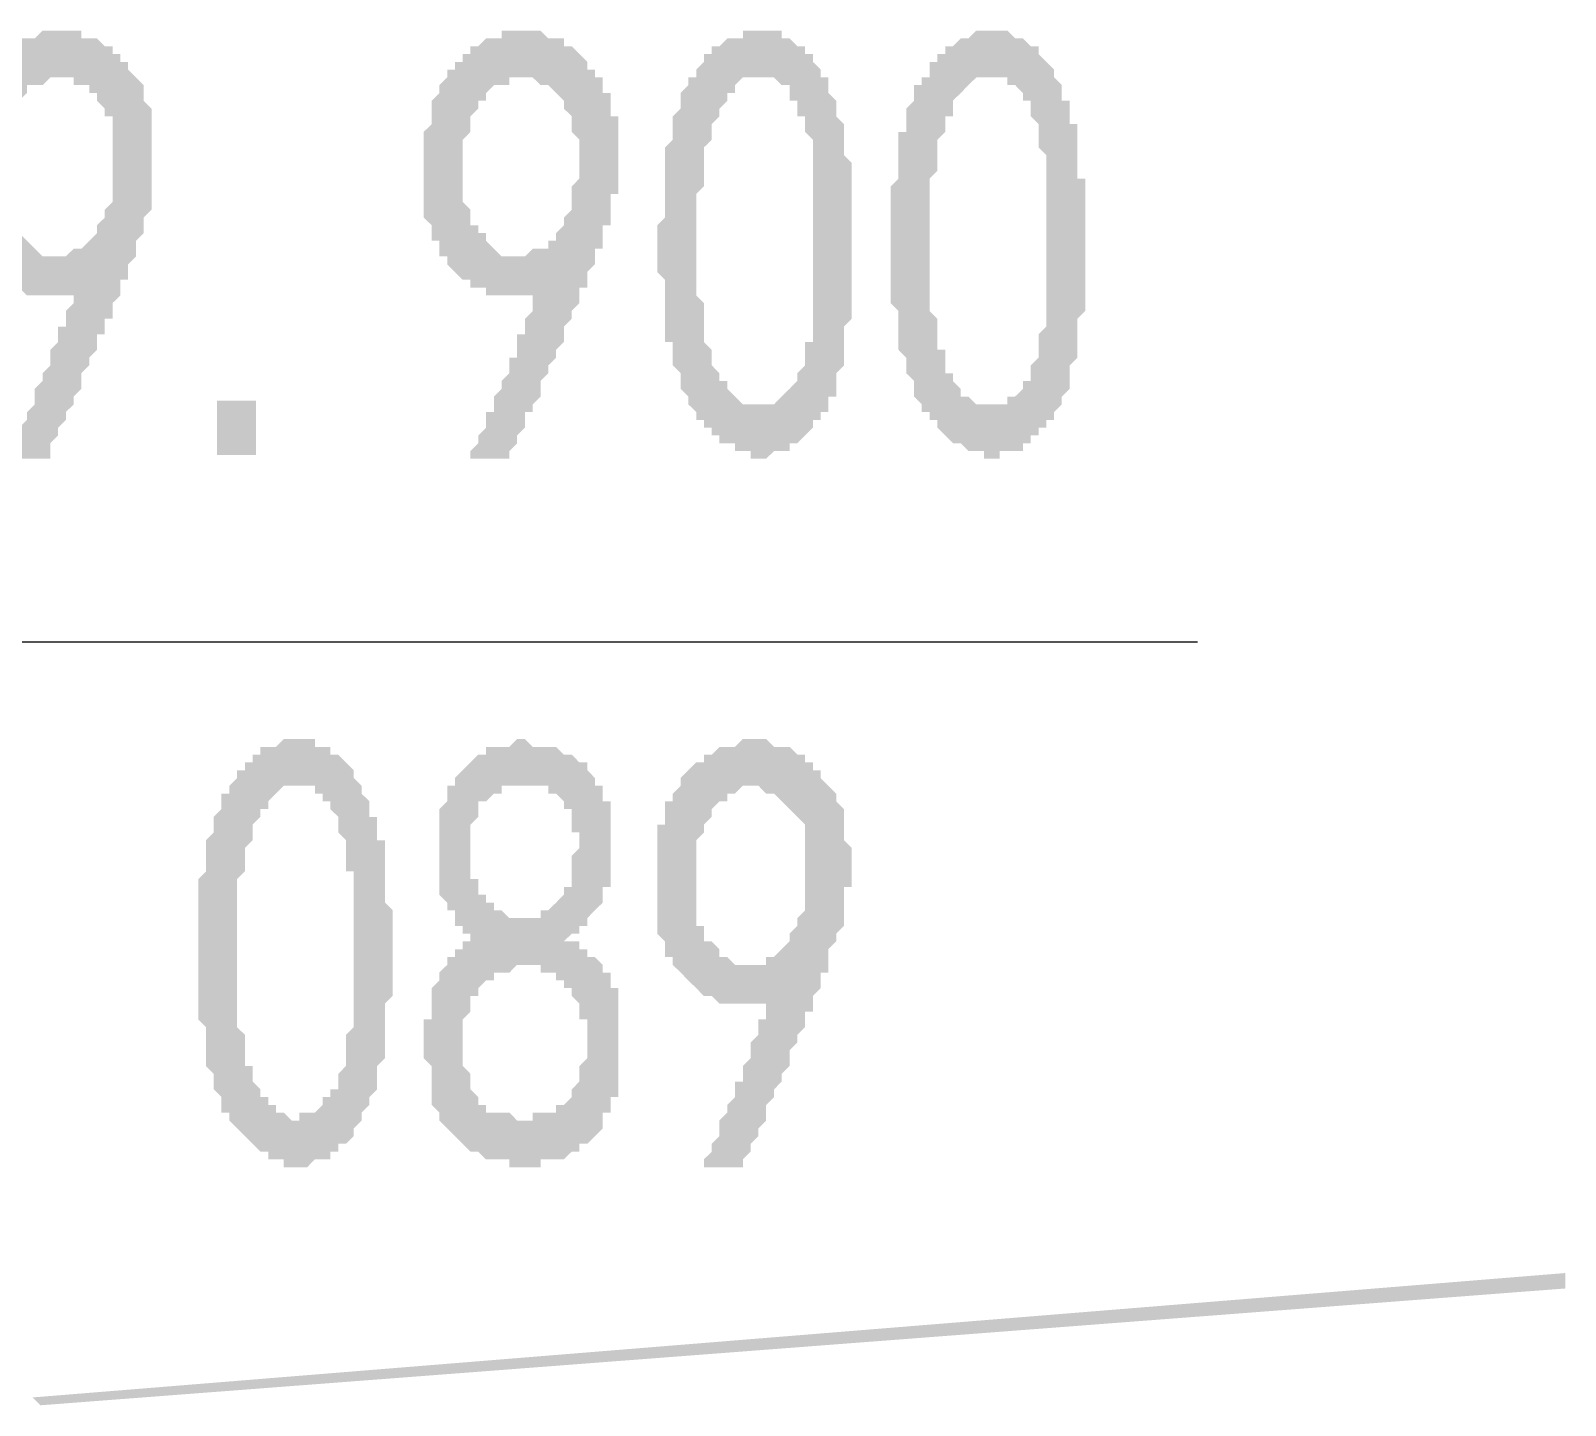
# Model space of a CAD drawing. Header units: millimetres. Extents: x 6156 to 7119, y 3162 to 3647.
# Drawn here: x 6963 to 6975.53, y 3587.63 to 3598.84 of the extents above; entities that cross this region are included whole.
import ezdxf

# ---------------------------------------------------------------- set-up
doc = ezdxf.new("R2010")
doc.units = ezdxf.units.MM
doc.layers.add('图层1', color=7, linetype='Continuous')

msp = doc.modelspace()

# ---------------------------------------------------------------- hatches: boundary and pattern name
at = {"layer": '图层1', "transparency": 33554559}
h = msp.add_hatch(color=256, dxfattribs=at)
h.paths.add_polyline_path([(6962.847, 3595.351), (6962.847, 3595.414), (6962.847, 3595.478), (6962.91, 3595.541), (6962.91, 3595.541), (6962.91, 3595.605), (6962.974, 3595.668), (6962.974, 3595.732), (6962.974, 3595.732), (6963.037, 3595.795), (6963.037, 3595.859), (6963.037, 3595.922), (6963.037, 3595.922), (6963.101, 3595.986), (6963.101, 3596.049), (6963.101, 3596.049), (6963.164, 3596.113), (6963.164, 3596.176), (6963.164, 3596.176), (6963.164, 3596.24), (6963.228, 3596.303), (6963.228, 3596.367), (6963.228, 3596.367), (6963.228, 3596.43), (6963.291, 3596.43), (6963.291, 3596.494), (6963.291, 3596.557), (6963.291, 3596.557), (6963.355, 3596.621), (6963.355, 3596.684), (6963.355, 3596.684), (6963.291, 3596.684), (6963.291, 3596.684), (6963.228, 3596.684), (6963.164, 3596.684), (6963.164, 3596.684), (6963.101, 3596.684), (6963.101, 3596.684), (6963.037, 3596.684), (6963.037, 3596.684), (6962.974, 3596.684), (6962.91, 3596.748), (6962.91, 3596.748), (6962.847, 3596.748), (6962.847, 3596.748), (6962.783, 3596.811), (6962.783, 3596.811), (6962.783, 3596.811), (6962.783, 3596.811), (6962.72, 3596.875), (6962.656, 3596.875), (6962.656, 3596.938), (6962.656, 3596.938), (6962.593, 3597.002), (6962.593, 3597.002), (6962.529, 3597.065), (6962.529, 3597.129), (6962.529, 3597.129), (6962.529, 3597.192), (6962.466, 3597.256), (6962.466, 3597.256), (6962.466, 3597.319), (6962.466, 3597.383), (6962.466, 3597.383), (6962.466, 3597.446), (6962.466, 3597.51), (6962.466, 3597.573), (6962.402, 3597.573), (6962.402, 3597.637), (6962.402, 3597.7), (6962.402, 3597.764), (6962.402, 3597.764), (6962.402, 3597.827), (6962.466, 3597.891), (6962.466, 3597.954), (6962.466, 3597.954), (6962.466, 3598.018), (6962.466, 3598.018), (6962.466, 3598.081), (6962.466, 3598.145), (6962.466, 3598.208), (6962.529, 3598.208), (6962.529, 3598.272), (6962.529, 3598.335), (6962.593, 3598.335), (6962.593, 3598.399), (6962.593, 3598.462), (6962.656, 3598.462), (6962.656, 3598.526), (6962.656, 3598.526), (6962.72, 3598.589), (6962.72, 3598.589), (6962.783, 3598.653), (6962.783, 3598.653), (6962.847, 3598.716), (6962.847, 3598.716), (6962.91, 3598.716), (6962.91, 3598.78), (6962.974, 3598.78), (6962.974, 3598.78), (6963.037, 3598.78), (6963.037, 3598.78), (6963.101, 3598.843), (6963.164, 3598.843), (6963.164, 3598.843), (6963.228, 3598.843), (6963.228, 3598.843), (6963.291, 3598.843), (6963.291, 3598.843), (6963.355, 3598.843), (6963.355, 3598.843), (6963.418, 3598.843), (6963.418, 3598.78), (6963.482, 3598.78), (6963.545, 3598.78), (6963.545, 3598.78), (6963.609, 3598.716), (6963.609, 3598.716), (6963.672, 3598.716), (6963.672, 3598.653), (6963.736, 3598.653), (6963.736, 3598.589), (6963.799, 3598.589), (6963.799, 3598.526), (6963.799, 3598.526), (6963.863, 3598.462), (6963.863, 3598.462), (6963.926, 3598.399), (6963.926, 3598.335), (6963.926, 3598.335), (6963.926, 3598.272), (6963.99, 3598.208), (6963.99, 3598.208), (6963.99, 3598.145), (6963.99, 3598.145), (6963.99, 3598.081), (6963.99, 3598.018), (6963.99, 3597.954), (6963.99, 3597.954), (6963.99, 3597.891), (6963.99, 3597.827), (6963.99, 3597.764), (6963.99, 3597.764), (6963.99, 3597.7), (6963.99, 3597.637), (6963.99, 3597.637), (6963.99, 3597.573), (6963.99, 3597.51), (6963.99, 3597.51), (6963.99, 3597.446), (6963.99, 3597.383), (6963.926, 3597.319), (6963.926, 3597.256), (6963.926, 3597.256), (6963.926, 3597.192), (6963.863, 3597.129), (6963.863, 3597.065), (6963.863, 3597.065), (6963.863, 3597.065), (6963.863, 3597.002), (6963.863, 3597.002), (6963.799, 3596.938), (6963.799, 3596.938), (6963.799, 3596.938), (6963.799, 3596.875), (6963.799, 3596.875), (6963.799, 3596.811), (6963.736, 3596.811), (6963.736, 3596.748), (6963.736, 3596.748), (6963.736, 3596.684), (6963.672, 3596.621), (6963.672, 3596.621), (6963.672, 3596.557), (6963.672, 3596.494), (6963.609, 3596.494), (6963.609, 3596.43), (6963.609, 3596.367), (6963.545, 3596.367), (6963.545, 3596.303), (6963.545, 3596.24), (6963.482, 3596.176), (6963.482, 3596.176), (6963.482, 3596.113), (6963.418, 3596.049), (6963.418, 3595.986), (6963.418, 3595.922), (6963.355, 3595.859), (6963.355, 3595.795), (6963.291, 3595.732), (6963.291, 3595.732), (6963.291, 3595.668), (6963.228, 3595.605), (6963.228, 3595.541), (6963.164, 3595.478), (6963.164, 3595.414), (6963.164, 3595.351)], flags=0)
h.paths.add_polyline_path([(6962.783, 3597.573), (6962.783, 3597.51), (6962.783, 3597.51), (6962.783, 3597.446), (6962.783, 3597.383), (6962.783, 3597.319), (6962.847, 3597.319), (6962.847, 3597.256), (6962.847, 3597.256), (6962.91, 3597.192), (6962.91, 3597.192), (6962.974, 3597.129), (6962.974, 3597.129), (6963.037, 3597.065), (6963.037, 3597.065), (6963.101, 3597.002), (6963.101, 3597.002), (6963.164, 3597.002), (6963.164, 3597.002), (6963.228, 3597.002), (6963.228, 3597.002), (6963.228, 3597.002), (6963.291, 3597.002), (6963.355, 3597.065), (6963.355, 3597.065), (6963.418, 3597.065), (6963.418, 3597.065), (6963.482, 3597.129), (6963.482, 3597.129), (6963.482, 3597.129), (6963.545, 3597.192), (6963.545, 3597.192), (6963.545, 3597.256), (6963.609, 3597.319), (6963.609, 3597.319), (6963.609, 3597.383), (6963.672, 3597.446), (6963.672, 3597.446), (6963.672, 3597.51), (6963.672, 3597.573), (6963.672, 3597.637), (6963.672, 3597.7), (6963.672, 3597.7), (6963.672, 3597.764), (6963.672, 3597.827), (6963.672, 3597.891), (6963.672, 3597.891), (6963.672, 3597.954), (6963.672, 3597.954), (6963.672, 3598.018), (6963.672, 3598.081), (6963.672, 3598.145), (6963.609, 3598.145), (6963.609, 3598.208), (6963.609, 3598.208), (6963.545, 3598.272), (6963.545, 3598.335), (6963.545, 3598.335), (6963.482, 3598.335), (6963.482, 3598.399), (6963.418, 3598.399), (6963.418, 3598.399), (6963.355, 3598.399), (6963.355, 3598.462), (6963.291, 3598.462), (6963.291, 3598.462), (6963.228, 3598.462), (6963.228, 3598.462), (6963.164, 3598.462), (6963.164, 3598.462), (6963.101, 3598.399), (6963.101, 3598.399), (6963.037, 3598.399), (6963.037, 3598.399), (6962.974, 3598.399), (6962.974, 3598.335), (6962.974, 3598.335), (6962.91, 3598.272), (6962.91, 3598.272), (6962.847, 3598.208), (6962.847, 3598.145), (6962.847, 3598.145), (6962.783, 3598.081), (6962.783, 3598.081), (6962.783, 3598.018), (6962.783, 3597.954), (6962.783, 3597.954), (6962.783, 3597.891), (6962.783, 3597.827), (6962.72, 3597.764), (6962.72, 3597.764), (6962.72, 3597.7), (6962.72, 3597.637), (6962.72, 3597.573), (6962.783, 3597.573)], flags=0)
h = msp.add_hatch(color=256, dxfattribs=at)
h.paths.add_polyline_path([(6966.593, 3595.351), (6966.593, 3595.414), (6966.657, 3595.478), (6966.657, 3595.541), (6966.657, 3595.541), (6966.72, 3595.605), (6966.72, 3595.668), (6966.72, 3595.732), (6966.784, 3595.732), (6966.784, 3595.795), (6966.784, 3595.859), (6966.847, 3595.922), (6966.847, 3595.922), (6966.847, 3595.986), (6966.911, 3596.049), (6966.911, 3596.049), (6966.911, 3596.113), (6966.911, 3596.176), (6966.974, 3596.176), (6966.974, 3596.24), (6966.974, 3596.303), (6966.974, 3596.367), (6967.038, 3596.367), (6967.038, 3596.43), (6967.038, 3596.43), (6967.038, 3596.494), (6967.101, 3596.557), (6967.101, 3596.557), (6967.101, 3596.621), (6967.101, 3596.684), (6967.101, 3596.684), (6967.101, 3596.684), (6967.038, 3596.684), (6967.038, 3596.684), (6966.974, 3596.684), (6966.911, 3596.684), (6966.911, 3596.684), (6966.847, 3596.684), (6966.847, 3596.684), (6966.784, 3596.684), (6966.72, 3596.684), (6966.72, 3596.748), (6966.657, 3596.748), (6966.657, 3596.748), (6966.593, 3596.748), (6966.593, 3596.811), (6966.53, 3596.811), (6966.53, 3596.811), (6966.53, 3596.811), (6966.466, 3596.875), (6966.466, 3596.875), (6966.403, 3596.938), (6966.403, 3596.938), (6966.403, 3597.002), (6966.339, 3597.002), (6966.339, 3597.065), (6966.339, 3597.129), (6966.276, 3597.129), (6966.276, 3597.192), (6966.276, 3597.256), (6966.276, 3597.256), (6966.212, 3597.319), (6966.212, 3597.383), (6966.212, 3597.383), (6966.212, 3597.446), (6966.212, 3597.51), (6966.212, 3597.573), (6966.212, 3597.573), (6966.212, 3597.637), (6966.212, 3597.7), (6966.212, 3597.764), (6966.212, 3597.764), (6966.212, 3597.827), (6966.212, 3597.891), (6966.212, 3597.954), (6966.212, 3597.954), (6966.212, 3598.018), (6966.212, 3598.018), (6966.276, 3598.081), (6966.276, 3598.145), (6966.276, 3598.208), (6966.276, 3598.208), (6966.276, 3598.272), (6966.339, 3598.335), (6966.339, 3598.335), (6966.339, 3598.399), (6966.403, 3598.462), (6966.403, 3598.462), (6966.403, 3598.526), (6966.466, 3598.526), (6966.466, 3598.589), (6966.53, 3598.589), (6966.53, 3598.653), (6966.593, 3598.653), (6966.593, 3598.716), (6966.657, 3598.716), (6966.657, 3598.716), (6966.72, 3598.78), (6966.72, 3598.78), (6966.784, 3598.78), (6966.784, 3598.78), (6966.847, 3598.78), (6966.847, 3598.843), (6966.911, 3598.843), (6966.974, 3598.843), (6966.974, 3598.843), (6967.038, 3598.843), (6967.038, 3598.843), (6967.101, 3598.843), (6967.101, 3598.843), (6967.165, 3598.843), (6967.165, 3598.843), (6967.228, 3598.78), (6967.228, 3598.78), (6967.292, 3598.78), (6967.355, 3598.78), (6967.355, 3598.716), (6967.419, 3598.716), (6967.419, 3598.716), (6967.482, 3598.653), (6967.482, 3598.653), (6967.546, 3598.589), (6967.546, 3598.589), (6967.546, 3598.526), (6967.609, 3598.526), (6967.609, 3598.462), (6967.673, 3598.462), (6967.673, 3598.399), (6967.673, 3598.335), (6967.736, 3598.335), (6967.736, 3598.272), (6967.736, 3598.208), (6967.736, 3598.208), (6967.736, 3598.145), (6967.8, 3598.145), (6967.8, 3598.081), (6967.8, 3598.018), (6967.8, 3597.954), (6967.8, 3597.954), (6967.8, 3597.891), (6967.8, 3597.827), (6967.8, 3597.764), (6967.8, 3597.764), (6967.8, 3597.7), (6967.8, 3597.637), (6967.8, 3597.637), (6967.8, 3597.573), (6967.8, 3597.51), (6967.736, 3597.51), (6967.736, 3597.446), (6967.736, 3597.383), (6967.736, 3597.319), (6967.736, 3597.256), (6967.673, 3597.256), (6967.673, 3597.192), (6967.673, 3597.129), (6967.673, 3597.065), (6967.609, 3597.065), (6967.609, 3597.065), (6967.609, 3597.002), (6967.609, 3597.002), (6967.609, 3596.938), (6967.609, 3596.938), (6967.609, 3596.938), (6967.546, 3596.875), (6967.546, 3596.875), (6967.546, 3596.811), (6967.546, 3596.811), (6967.546, 3596.748), (6967.482, 3596.748), (6967.482, 3596.684), (6967.482, 3596.621), (6967.482, 3596.621), (6967.419, 3596.557), (6967.419, 3596.494), (6967.419, 3596.494), (6967.355, 3596.43), (6967.355, 3596.367), (6967.355, 3596.367), (6967.355, 3596.303), (6967.292, 3596.24), (6967.292, 3596.176), (6967.292, 3596.176), (6967.228, 3596.113), (6967.228, 3596.049), (6967.165, 3595.986), (6967.165, 3595.922), (6967.165, 3595.859), (6967.101, 3595.795), (6967.101, 3595.732), (6967.038, 3595.732), (6967.038, 3595.668), (6967.038, 3595.605), (6966.974, 3595.541), (6966.974, 3595.478), (6966.911, 3595.414), (6966.911, 3595.351)], flags=0)
h.paths.add_polyline_path([(6966.53, 3597.573), (6966.53, 3597.51), (6966.53, 3597.51), (6966.53, 3597.446), (6966.593, 3597.383), (6966.593, 3597.319), (6966.593, 3597.319), (6966.593, 3597.256), (6966.657, 3597.256), (6966.657, 3597.192), (6966.72, 3597.192), (6966.72, 3597.129), (6966.72, 3597.129), (6966.784, 3597.065), (6966.784, 3597.065), (6966.847, 3597.002), (6966.911, 3597.002), (6966.911, 3597.002), (6966.974, 3597.002), (6966.974, 3597.002), (6966.974, 3597.002), (6967.038, 3597.002), (6967.038, 3597.002), (6967.101, 3597.065), (6967.165, 3597.065), (6967.165, 3597.065), (6967.228, 3597.065), (6967.228, 3597.129), (6967.228, 3597.129), (6967.292, 3597.129), (6967.292, 3597.192), (6967.292, 3597.192), (6967.355, 3597.256), (6967.355, 3597.319), (6967.355, 3597.319), (6967.419, 3597.383), (6967.419, 3597.446), (6967.419, 3597.446), (6967.419, 3597.51), (6967.419, 3597.573), (6967.482, 3597.637), (6967.482, 3597.7), (6967.482, 3597.7), (6967.482, 3597.764), (6967.482, 3597.827), (6967.482, 3597.891), (6967.482, 3597.891), (6967.482, 3597.954), (6967.482, 3597.954), (6967.419, 3598.018), (6967.419, 3598.081), (6967.419, 3598.145), (6967.419, 3598.145), (6967.355, 3598.208), (6967.355, 3598.208), (6967.355, 3598.272), (6967.292, 3598.335), (6967.292, 3598.335), (6967.292, 3598.335), (6967.228, 3598.399), (6967.228, 3598.399), (6967.165, 3598.399), (6967.165, 3598.399), (6967.101, 3598.462), (6967.101, 3598.462), (6967.038, 3598.462), (6967.038, 3598.462), (6966.974, 3598.462), (6966.974, 3598.462), (6966.911, 3598.462), (6966.911, 3598.399), (6966.847, 3598.399), (6966.784, 3598.399), (6966.784, 3598.399), (6966.784, 3598.399), (6966.72, 3598.335), (6966.72, 3598.335), (6966.72, 3598.272), (6966.657, 3598.272), (6966.657, 3598.208), (6966.593, 3598.145), (6966.593, 3598.145), (6966.593, 3598.081), (6966.593, 3598.081), (6966.593, 3598.018), (6966.53, 3597.954), (6966.53, 3597.954), (6966.53, 3597.891), (6966.53, 3597.827), (6966.53, 3597.764), (6966.53, 3597.764), (6966.53, 3597.7), (6966.53, 3597.637), (6966.53, 3597.573), (6966.53, 3597.573)], flags=0)
h = msp.add_hatch(color=256, dxfattribs=at)
h.paths.add_polyline_path([(6968.181, 3597.319), (6968.181, 3597.383), (6968.181, 3597.446), (6968.181, 3597.51), (6968.181, 3597.573), (6968.181, 3597.637), (6968.181, 3597.637), (6968.181, 3597.7), (6968.181, 3597.764), (6968.181, 3597.827), (6968.181, 3597.891), (6968.181, 3597.891), (6968.244, 3597.954), (6968.244, 3598.018), (6968.244, 3598.018), (6968.244, 3598.081), (6968.244, 3598.145), (6968.244, 3598.145), (6968.308, 3598.208), (6968.308, 3598.272), (6968.308, 3598.272), (6968.308, 3598.335), (6968.371, 3598.399), (6968.371, 3598.399), (6968.371, 3598.462), (6968.435, 3598.462), (6968.435, 3598.526), (6968.498, 3598.589), (6968.498, 3598.589), (6968.498, 3598.653), (6968.562, 3598.653), (6968.562, 3598.653), (6968.562, 3598.716), (6968.625, 3598.716), (6968.625, 3598.716), (6968.689, 3598.78), (6968.689, 3598.78), (6968.752, 3598.78), (6968.816, 3598.78), (6968.816, 3598.843), (6968.879, 3598.843), (6968.879, 3598.843), (6968.943, 3598.843), (6969.006, 3598.843), (6969.006, 3598.843), (6969.07, 3598.843), (6969.07, 3598.843), (6969.133, 3598.843), (6969.133, 3598.78), (6969.197, 3598.78), (6969.197, 3598.78), (6969.26, 3598.716), (6969.26, 3598.716), (6969.324, 3598.716), (6969.324, 3598.653), (6969.387, 3598.653), (6969.387, 3598.589), (6969.387, 3598.589), (6969.451, 3598.526), (6969.451, 3598.462), (6969.514, 3598.462), (6969.514, 3598.399), (6969.514, 3598.399), (6969.514, 3598.335), (6969.578, 3598.272), (6969.578, 3598.272), (6969.578, 3598.208), (6969.578, 3598.145), (6969.641, 3598.081), (6969.641, 3598.081), (6969.641, 3598.018), (6969.641, 3597.954), (6969.641, 3597.891), (6969.641, 3597.827), (6969.641, 3597.827), (6969.705, 3597.764), (6969.705, 3597.764), (6969.705, 3597.7), (6969.705, 3597.637), (6969.705, 3597.637), (6969.705, 3597.573), (6969.705, 3597.51), (6969.705, 3597.446), (6969.705, 3597.446), (6969.705, 3597.383), (6969.705, 3597.319), (6969.705, 3597.256), (6969.705, 3597.192), (6969.705, 3597.192), (6969.705, 3597.129), (6969.705, 3597.065), (6969.705, 3597.002), (6969.705, 3596.938), (6969.705, 3596.875), (6969.705, 3596.875), (6969.705, 3596.811), (6969.705, 3596.748), (6969.705, 3596.684), (6969.705, 3596.621), (6969.705, 3596.557), (6969.705, 3596.494), (6969.705, 3596.494), (6969.641, 3596.43), (6969.641, 3596.367), (6969.641, 3596.303), (6969.641, 3596.24), (6969.641, 3596.24), (6969.641, 3596.176), (6969.641, 3596.113), (6969.641, 3596.113), (6969.578, 3596.049), (6969.578, 3595.986), (6969.578, 3595.986), (6969.578, 3595.922), (6969.578, 3595.859), (6969.514, 3595.859), (6969.514, 3595.795), (6969.514, 3595.732), (6969.451, 3595.732), (6969.451, 3595.668), (6969.387, 3595.668), (6969.387, 3595.605), (6969.387, 3595.605), (6969.324, 3595.541), (6969.324, 3595.541), (6969.26, 3595.478), (6969.26, 3595.478), (6969.197, 3595.478), (6969.197, 3595.414), (6969.133, 3595.414), (6969.133, 3595.414), (6969.07, 3595.414), (6969.07, 3595.414), (6969.006, 3595.351), (6968.943, 3595.351), (6968.943, 3595.351), (6968.879, 3595.351), (6968.879, 3595.414), (6968.816, 3595.414), (6968.816, 3595.414), (6968.752, 3595.414), (6968.752, 3595.478), (6968.689, 3595.478), (6968.689, 3595.478), (6968.625, 3595.478), (6968.625, 3595.541), (6968.562, 3595.541), (6968.562, 3595.605), (6968.498, 3595.605), (6968.498, 3595.668), (6968.435, 3595.668), (6968.435, 3595.732), (6968.435, 3595.732), (6968.371, 3595.795), (6968.371, 3595.795), (6968.371, 3595.859), (6968.308, 3595.922), (6968.308, 3595.922), (6968.308, 3595.986), (6968.308, 3595.986), (6968.308, 3596.049), (6968.244, 3596.113), (6968.244, 3596.113), (6968.244, 3596.176), (6968.244, 3596.24), (6968.244, 3596.303), (6968.181, 3596.303), (6968.181, 3596.367), (6968.181, 3596.43), (6968.181, 3596.494), (6968.181, 3596.494), (6968.181, 3596.557), (6968.181, 3596.557), (6968.181, 3596.621), (6968.181, 3596.684), (6968.181, 3596.684), (6968.181, 3596.748), (6968.181, 3596.811), (6968.181, 3596.811), (6968.117, 3596.875), (6968.117, 3596.938), (6968.117, 3597.002), (6968.117, 3597.065), (6968.117, 3597.129), (6968.117, 3597.192), (6968.117, 3597.256), (6968.181, 3597.319), (6968.181, 3597.319)], flags=0)
h.paths.add_polyline_path([(6968.435, 3597.446), (6968.435, 3597.383), (6968.435, 3597.319), (6968.435, 3597.256), (6968.435, 3597.192), (6968.435, 3597.192), (6968.435, 3597.129), (6968.435, 3597.065), (6968.435, 3597.002), (6968.435, 3596.938), (6968.435, 3596.938), (6968.435, 3596.875), (6968.435, 3596.811), (6968.435, 3596.748), (6968.435, 3596.748), (6968.435, 3596.684), (6968.498, 3596.621), (6968.498, 3596.557), (6968.498, 3596.557), (6968.498, 3596.494), (6968.498, 3596.494), (6968.498, 3596.43), (6968.498, 3596.367), (6968.498, 3596.303), (6968.562, 3596.24), (6968.562, 3596.24), (6968.562, 3596.176), (6968.562, 3596.113), (6968.625, 3596.049), (6968.625, 3596.049), (6968.625, 3595.986), (6968.689, 3595.986), (6968.689, 3595.922), (6968.689, 3595.922), (6968.752, 3595.859), (6968.752, 3595.859), (6968.752, 3595.859), (6968.816, 3595.795), (6968.816, 3595.795), (6968.879, 3595.795), (6968.879, 3595.795), (6968.943, 3595.795), (6968.943, 3595.795), (6969.006, 3595.795), (6969.006, 3595.795), (6969.07, 3595.795), (6969.07, 3595.795), (6969.133, 3595.859), (6969.133, 3595.859), (6969.133, 3595.859), (6969.197, 3595.922), (6969.197, 3595.922), (6969.26, 3595.986), (6969.26, 3595.986), (6969.26, 3596.049), (6969.324, 3596.113), (6969.324, 3596.176), (6969.324, 3596.176), (6969.324, 3596.24), (6969.324, 3596.303), (6969.387, 3596.303), (6969.387, 3596.367), (6969.387, 3596.43), (6969.387, 3596.494), (6969.387, 3596.494), (6969.387, 3596.557), (6969.387, 3596.621), (6969.387, 3596.684), (6969.387, 3596.748), (6969.387, 3596.748), (6969.387, 3596.811), (6969.387, 3596.875), (6969.387, 3596.938), (6969.387, 3596.938), (6969.387, 3597.002), (6969.387, 3597.065), (6969.387, 3597.129), (6969.387, 3597.192), (6969.387, 3597.192), (6969.387, 3597.256), (6969.387, 3597.319), (6969.387, 3597.383), (6969.387, 3597.446), (6969.387, 3597.446), (6969.387, 3597.51), (6969.387, 3597.573), (6969.387, 3597.637), (6969.387, 3597.637), (6969.387, 3597.7), (6969.387, 3597.764), (6969.387, 3597.764), (6969.387, 3597.827), (6969.387, 3597.891), (6969.387, 3597.954), (6969.324, 3598.018), (6969.324, 3598.018), (6969.324, 3598.081), (6969.324, 3598.145), (6969.26, 3598.145), (6969.26, 3598.208), (6969.26, 3598.208), (6969.26, 3598.272), (6969.197, 3598.272), (6969.197, 3598.335), (6969.197, 3598.399), (6969.133, 3598.399), (6969.133, 3598.399), (6969.07, 3598.462), (6969.07, 3598.462), (6969.006, 3598.462), (6969.006, 3598.462), (6969.006, 3598.462), (6968.943, 3598.462), (6968.879, 3598.462), (6968.879, 3598.462), (6968.816, 3598.462), (6968.816, 3598.462), (6968.752, 3598.399), (6968.752, 3598.399), (6968.752, 3598.335), (6968.689, 3598.335), (6968.689, 3598.272), (6968.625, 3598.208), (6968.625, 3598.208), (6968.625, 3598.145), (6968.625, 3598.145), (6968.562, 3598.081), (6968.562, 3598.081), (6968.562, 3598.018), (6968.562, 3597.954), (6968.562, 3597.954), (6968.498, 3597.891), (6968.498, 3597.827), (6968.498, 3597.764), (6968.498, 3597.7), (6968.498, 3597.7), (6968.498, 3597.637), (6968.498, 3597.573), (6968.435, 3597.51), (6968.435, 3597.446)], flags=0)
h = msp.add_hatch(color=256, dxfattribs=at)
h.paths.add_polyline_path([(6970.022, 3597.319), (6970.022, 3597.383), (6970.022, 3597.446), (6970.022, 3597.51), (6970.022, 3597.573), (6970.086, 3597.637), (6970.086, 3597.637), (6970.086, 3597.7), (6970.086, 3597.764), (6970.086, 3597.827), (6970.086, 3597.891), (6970.086, 3597.891), (6970.086, 3597.954), (6970.086, 3598.018), (6970.149, 3598.018), (6970.149, 3598.081), (6970.149, 3598.145), (6970.149, 3598.145), (6970.149, 3598.208), (6970.213, 3598.272), (6970.213, 3598.272), (6970.213, 3598.335), (6970.213, 3598.399), (6970.276, 3598.399), (6970.276, 3598.462), (6970.34, 3598.462), (6970.34, 3598.526), (6970.34, 3598.589), (6970.403, 3598.589), (6970.403, 3598.653), (6970.403, 3598.653), (6970.467, 3598.653), (6970.467, 3598.716), (6970.53, 3598.716), (6970.53, 3598.716), (6970.594, 3598.78), (6970.594, 3598.78), (6970.657, 3598.78), (6970.657, 3598.78), (6970.721, 3598.843), (6970.721, 3598.843), (6970.784, 3598.843), (6970.848, 3598.843), (6970.848, 3598.843), (6970.911, 3598.843), (6970.911, 3598.843), (6970.975, 3598.843), (6970.975, 3598.843), (6971.038, 3598.78), (6971.102, 3598.78), (6971.102, 3598.78), (6971.165, 3598.716), (6971.165, 3598.716), (6971.229, 3598.716), (6971.229, 3598.653), (6971.229, 3598.653), (6971.292, 3598.589), (6971.292, 3598.589), (6971.356, 3598.526), (6971.356, 3598.462), (6971.356, 3598.462), (6971.419, 3598.399), (6971.419, 3598.399), (6971.419, 3598.335), (6971.419, 3598.272), (6971.483, 3598.272), (6971.483, 3598.208), (6971.483, 3598.145), (6971.483, 3598.081), (6971.546, 3598.081), (6971.546, 3598.018), (6971.546, 3597.954), (6971.546, 3597.891), (6971.546, 3597.827), (6971.546, 3597.827), (6971.546, 3597.764), (6971.546, 3597.764), (6971.546, 3597.7), (6971.546, 3597.637), (6971.61, 3597.637), (6971.61, 3597.573), (6971.61, 3597.51), (6971.61, 3597.446), (6971.61, 3597.446), (6971.61, 3597.383), (6971.61, 3597.319), (6971.61, 3597.256), (6971.61, 3597.192), (6971.61, 3597.192), (6971.61, 3597.129), (6971.61, 3597.065), (6971.61, 3597.002), (6971.61, 3596.938), (6971.61, 3596.875), (6971.61, 3596.875), (6971.61, 3596.811), (6971.61, 3596.748), (6971.61, 3596.684), (6971.61, 3596.621), (6971.61, 3596.557), (6971.546, 3596.494), (6971.546, 3596.494), (6971.546, 3596.43), (6971.546, 3596.367), (6971.546, 3596.303), (6971.546, 3596.24), (6971.546, 3596.24), (6971.546, 3596.176), (6971.483, 3596.113), (6971.483, 3596.113), (6971.483, 3596.049), (6971.483, 3595.986), (6971.483, 3595.986), (6971.483, 3595.922), (6971.419, 3595.859), (6971.419, 3595.859), (6971.419, 3595.795), (6971.356, 3595.732), (6971.356, 3595.732), (6971.356, 3595.668), (6971.292, 3595.668), (6971.292, 3595.605), (6971.229, 3595.605), (6971.229, 3595.541), (6971.165, 3595.541), (6971.165, 3595.478), (6971.102, 3595.478), (6971.102, 3595.478), (6971.102, 3595.414), (6971.038, 3595.414), (6970.975, 3595.414), (6970.975, 3595.414), (6970.911, 3595.414), (6970.911, 3595.351), (6970.848, 3595.351), (6970.848, 3595.351), (6970.784, 3595.351), (6970.784, 3595.414), (6970.721, 3595.414), (6970.657, 3595.414), (6970.657, 3595.414), (6970.594, 3595.478), (6970.594, 3595.478), (6970.594, 3595.478), (6970.53, 3595.478), (6970.467, 3595.541), (6970.467, 3595.541), (6970.403, 3595.605), (6970.403, 3595.605), (6970.403, 3595.668), (6970.34, 3595.668), (6970.34, 3595.732), (6970.276, 3595.732), (6970.276, 3595.795), (6970.276, 3595.795), (6970.213, 3595.859), (6970.213, 3595.922), (6970.213, 3595.922), (6970.213, 3595.986), (6970.213, 3595.986), (6970.149, 3596.049), (6970.149, 3596.113), (6970.149, 3596.113), (6970.149, 3596.176), (6970.086, 3596.24), (6970.086, 3596.303), (6970.086, 3596.303), (6970.086, 3596.367), (6970.086, 3596.43), (6970.086, 3596.494), (6970.086, 3596.494), (6970.086, 3596.557), (6970.086, 3596.557), (6970.022, 3596.621), (6970.022, 3596.684), (6970.022, 3596.684), (6970.022, 3596.748), (6970.022, 3596.811), (6970.022, 3596.811), (6970.022, 3596.875), (6970.022, 3596.938), (6970.022, 3597.002), (6970.022, 3597.065), (6970.022, 3597.129), (6970.022, 3597.192), (6970.022, 3597.256), (6970.022, 3597.319), (6970.022, 3597.319)], flags=0)
h.paths.add_polyline_path([(6970.34, 3597.446), (6970.34, 3597.383), (6970.34, 3597.319), (6970.34, 3597.256), (6970.34, 3597.192), (6970.34, 3597.192), (6970.34, 3597.129), (6970.34, 3597.065), (6970.34, 3597.002), (6970.34, 3596.938), (6970.34, 3596.938), (6970.34, 3596.875), (6970.34, 3596.811), (6970.34, 3596.748), (6970.34, 3596.748), (6970.34, 3596.684), (6970.34, 3596.621), (6970.34, 3596.557), (6970.34, 3596.557), (6970.403, 3596.494), (6970.403, 3596.494), (6970.403, 3596.43), (6970.403, 3596.367), (6970.403, 3596.303), (6970.403, 3596.24), (6970.467, 3596.24), (6970.467, 3596.176), (6970.467, 3596.113), (6970.467, 3596.049), (6970.53, 3596.049), (6970.53, 3595.986), (6970.53, 3595.986), (6970.594, 3595.922), (6970.594, 3595.922), (6970.594, 3595.859), (6970.657, 3595.859), (6970.657, 3595.859), (6970.721, 3595.795), (6970.721, 3595.795), (6970.784, 3595.795), (6970.784, 3595.795), (6970.848, 3595.795), (6970.848, 3595.795), (6970.911, 3595.795), (6970.911, 3595.795), (6970.975, 3595.795), (6970.975, 3595.795), (6970.975, 3595.859), (6971.038, 3595.859), (6971.038, 3595.859), (6971.102, 3595.922), (6971.102, 3595.922), (6971.102, 3595.986), (6971.165, 3595.986), (6971.165, 3596.049), (6971.165, 3596.113), (6971.229, 3596.176), (6971.229, 3596.176), (6971.229, 3596.24), (6971.229, 3596.303), (6971.229, 3596.303), (6971.229, 3596.367), (6971.292, 3596.43), (6971.292, 3596.494), (6971.292, 3596.494), (6971.292, 3596.557), (6971.292, 3596.621), (6971.292, 3596.684), (6971.292, 3596.748), (6971.292, 3596.748), (6971.292, 3596.811), (6971.292, 3596.875), (6971.292, 3596.938), (6971.292, 3596.938), (6971.292, 3597.002), (6971.292, 3597.065), (6971.292, 3597.129), (6971.292, 3597.192), (6971.292, 3597.192), (6971.292, 3597.256), (6971.292, 3597.319), (6971.292, 3597.383), (6971.292, 3597.446), (6971.292, 3597.446), (6971.292, 3597.51), (6971.292, 3597.573), (6971.292, 3597.637), (6971.292, 3597.637), (6971.292, 3597.7), (6971.292, 3597.764), (6971.292, 3597.764), (6971.292, 3597.827), (6971.229, 3597.891), (6971.229, 3597.954), (6971.229, 3598.018), (6971.229, 3598.018), (6971.229, 3598.081), (6971.165, 3598.145), (6971.165, 3598.145), (6971.165, 3598.208), (6971.165, 3598.208), (6971.165, 3598.272), (6971.102, 3598.272), (6971.102, 3598.335), (6971.038, 3598.399), (6971.038, 3598.399), (6970.975, 3598.399), (6970.975, 3598.462), (6970.911, 3598.462), (6970.911, 3598.462), (6970.848, 3598.462), (6970.848, 3598.462), (6970.848, 3598.462), (6970.784, 3598.462), (6970.784, 3598.462), (6970.721, 3598.462), (6970.721, 3598.462), (6970.657, 3598.399), (6970.657, 3598.399), (6970.594, 3598.335), (6970.594, 3598.335), (6970.53, 3598.272), (6970.53, 3598.208), (6970.53, 3598.208), (6970.53, 3598.145), (6970.467, 3598.145), (6970.467, 3598.081), (6970.467, 3598.081), (6970.467, 3598.018), (6970.403, 3597.954), (6970.403, 3597.954), (6970.403, 3597.891), (6970.403, 3597.827), (6970.403, 3597.764), (6970.403, 3597.7), (6970.403, 3597.7), (6970.34, 3597.637), (6970.34, 3597.573), (6970.34, 3597.51), (6970.34, 3597.446)], flags=0)
h = msp.add_hatch(color=256, dxfattribs=at)
h.paths.add_polyline_path([(6964.371, 3591.541), (6964.371, 3591.604), (6964.371, 3591.668), (6964.371, 3591.731), (6964.371, 3591.795), (6964.371, 3591.795), (6964.371, 3591.858), (6964.371, 3591.922), (6964.434, 3591.985), (6964.434, 3592.049), (6964.434, 3592.049), (6964.434, 3592.112), (6964.434, 3592.176), (6964.434, 3592.239), (6964.434, 3592.239), (6964.498, 3592.303), (6964.498, 3592.303), (6964.498, 3592.366), (6964.498, 3592.43), (6964.498, 3592.43), (6964.561, 3592.493), (6964.561, 3592.557), (6964.561, 3592.62), (6964.625, 3592.62), (6964.625, 3592.684), (6964.625, 3592.684), (6964.688, 3592.747), (6964.688, 3592.811), (6964.752, 3592.811), (6964.752, 3592.874), (6964.752, 3592.874), (6964.815, 3592.874), (6964.815, 3592.938), (6964.815, 3592.938), (6964.879, 3592.938), (6964.879, 3593.001), (6964.942, 3593.001), (6965.006, 3593.001), (6965.006, 3593.001), (6965.069, 3593.065), (6965.069, 3593.065), (6965.133, 3593.065), (6965.133, 3593.065), (6965.196, 3593.065), (6965.26, 3593.065), (6965.26, 3593.065), (6965.323, 3593.065), (6965.323, 3593.001), (6965.387, 3593.001), (6965.387, 3593.001), (6965.45, 3593.001), (6965.45, 3592.938), (6965.514, 3592.938), (6965.514, 3592.938), (6965.577, 3592.874), (6965.577, 3592.874), (6965.641, 3592.811), (6965.641, 3592.747), (6965.641, 3592.747), (6965.704, 3592.684), (6965.704, 3592.684), (6965.704, 3592.62), (6965.768, 3592.557), (6965.768, 3592.557), (6965.768, 3592.493), (6965.768, 3592.43), (6965.831, 3592.43), (6965.831, 3592.366), (6965.831, 3592.303), (6965.831, 3592.239), (6965.895, 3592.239), (6965.895, 3592.176), (6965.895, 3592.112), (6965.895, 3592.049), (6965.895, 3592.049), (6965.895, 3591.985), (6965.895, 3591.985), (6965.895, 3591.922), (6965.895, 3591.858), (6965.895, 3591.795), (6965.895, 3591.795), (6965.895, 3591.731), (6965.958, 3591.668), (6965.958, 3591.604), (6965.958, 3591.604), (6965.958, 3591.541), (6965.958, 3591.477), (6965.958, 3591.414), (6965.958, 3591.35), (6965.958, 3591.35), (6965.958, 3591.287), (6965.958, 3591.223), (6965.958, 3591.16), (6965.958, 3591.096), (6965.958, 3591.096), (6965.958, 3591.033), (6965.958, 3590.969), (6965.895, 3590.906), (6965.895, 3590.842), (6965.895, 3590.779), (6965.895, 3590.715), (6965.895, 3590.652), (6965.895, 3590.652), (6965.895, 3590.588), (6965.895, 3590.525), (6965.895, 3590.461), (6965.895, 3590.461), (6965.831, 3590.398), (6965.831, 3590.334), (6965.831, 3590.271), (6965.831, 3590.271), (6965.831, 3590.207), (6965.831, 3590.207), (6965.768, 3590.144), (6965.768, 3590.08), (6965.768, 3590.08), (6965.704, 3590.017), (6965.704, 3589.953), (6965.704, 3589.953), (6965.641, 3589.89), (6965.641, 3589.826), (6965.641, 3589.826), (6965.577, 3589.763), (6965.577, 3589.763), (6965.514, 3589.763), (6965.514, 3589.699), (6965.45, 3589.699), (6965.45, 3589.636), (6965.387, 3589.636), (6965.387, 3589.636), (6965.323, 3589.636), (6965.323, 3589.636), (6965.26, 3589.572), (6965.26, 3589.572), (6965.196, 3589.572), (6965.133, 3589.572), (6965.133, 3589.572), (6965.069, 3589.572), (6965.069, 3589.636), (6965.006, 3589.636), (6965.006, 3589.636), (6964.942, 3589.636), (6964.942, 3589.699), (6964.879, 3589.699), (6964.879, 3589.699), (6964.815, 3589.763), (6964.815, 3589.763), (6964.752, 3589.826), (6964.752, 3589.826), (6964.688, 3589.89), (6964.688, 3589.89), (6964.625, 3589.953), (6964.625, 3589.953), (6964.625, 3590.017), (6964.561, 3590.017), (6964.561, 3590.08), (6964.561, 3590.144), (6964.561, 3590.144), (6964.561, 3590.144), (6964.498, 3590.207), (6964.498, 3590.271), (6964.498, 3590.334), (6964.498, 3590.334), (6964.434, 3590.398), (6964.434, 3590.461), (6964.434, 3590.525), (6964.434, 3590.525), (6964.434, 3590.588), (6964.434, 3590.652), (6964.434, 3590.715), (6964.434, 3590.715), (6964.371, 3590.779), (6964.371, 3590.779), (6964.371, 3590.842), (6964.371, 3590.842), (6964.371, 3590.906), (6964.371, 3590.969), (6964.371, 3591.033), (6964.371, 3591.033), (6964.371, 3591.096), (6964.371, 3591.16), (6964.371, 3591.223), (6964.371, 3591.287), (6964.371, 3591.35), (6964.371, 3591.414), (6964.371, 3591.414), (6964.371, 3591.477), (6964.371, 3591.541)], flags=0)
h.paths.add_polyline_path([(6964.688, 3591.668), (6964.688, 3591.604), (6964.688, 3591.541), (6964.688, 3591.477), (6964.688, 3591.414), (6964.688, 3591.414), (6964.688, 3591.35), (6964.688, 3591.287), (6964.688, 3591.223), (6964.688, 3591.16), (6964.688, 3591.096), (6964.688, 3591.096), (6964.688, 3591.033), (6964.688, 3590.969), (6964.688, 3590.906), (6964.688, 3590.906), (6964.688, 3590.842), (6964.688, 3590.779), (6964.688, 3590.779), (6964.688, 3590.715), (6964.688, 3590.715), (6964.752, 3590.652), (6964.752, 3590.588), (6964.752, 3590.525), (6964.752, 3590.461), (6964.752, 3590.398), (6964.815, 3590.398), (6964.815, 3590.334), (6964.815, 3590.271), (6964.815, 3590.271), (6964.879, 3590.207), (6964.879, 3590.207), (6964.879, 3590.144), (6964.942, 3590.144), (6964.942, 3590.08), (6964.942, 3590.08), (6965.006, 3590.08), (6965.006, 3590.017), (6965.069, 3590.017), (6965.069, 3590.017), (6965.133, 3589.953), (6965.133, 3589.953), (6965.196, 3589.953), (6965.196, 3590.017), (6965.26, 3590.017), (6965.323, 3590.017), (6965.323, 3590.017), (6965.323, 3590.017), (6965.387, 3590.08), (6965.387, 3590.08), (6965.387, 3590.144), (6965.45, 3590.144), (6965.45, 3590.207), (6965.514, 3590.207), (6965.514, 3590.271), (6965.514, 3590.334), (6965.514, 3590.334), (6965.577, 3590.398), (6965.577, 3590.461), (6965.577, 3590.525), (6965.577, 3590.525), (6965.577, 3590.588), (6965.577, 3590.652), (6965.641, 3590.715), (6965.641, 3590.715), (6965.641, 3590.779), (6965.641, 3590.842), (6965.641, 3590.906), (6965.641, 3590.906), (6965.641, 3590.969), (6965.641, 3591.033), (6965.641, 3591.096), (6965.641, 3591.16), (6965.641, 3591.16), (6965.641, 3591.223), (6965.641, 3591.287), (6965.641, 3591.35), (6965.641, 3591.35), (6965.641, 3591.414), (6965.641, 3591.477), (6965.641, 3591.541), (6965.641, 3591.604), (6965.641, 3591.604), (6965.641, 3591.668), (6965.641, 3591.731), (6965.641, 3591.795), (6965.641, 3591.795), (6965.641, 3591.858), (6965.641, 3591.922), (6965.641, 3591.985), (6965.577, 3591.985), (6965.577, 3592.049), (6965.577, 3592.112), (6965.577, 3592.176), (6965.577, 3592.176), (6965.577, 3592.239), (6965.514, 3592.303), (6965.514, 3592.366), (6965.514, 3592.366), (6965.514, 3592.43), (6965.514, 3592.43), (6965.45, 3592.493), (6965.45, 3592.493), (6965.45, 3592.557), (6965.387, 3592.557), (6965.387, 3592.62), (6965.323, 3592.62), (6965.323, 3592.684), (6965.26, 3592.684), (6965.26, 3592.684), (6965.196, 3592.684), (6965.196, 3592.684), (6965.196, 3592.684), (6965.133, 3592.684), (6965.069, 3592.684), (6965.069, 3592.684), (6965.006, 3592.62), (6965.006, 3592.62), (6965.006, 3592.62), (6964.942, 3592.557), (6964.942, 3592.493), (6964.879, 3592.493), (6964.879, 3592.43), (6964.879, 3592.43), (6964.815, 3592.366), (6964.815, 3592.366), (6964.815, 3592.303), (6964.815, 3592.239), (6964.815, 3592.239), (6964.752, 3592.176), (6964.752, 3592.112), (6964.752, 3592.112), (6964.752, 3592.049), (6964.752, 3591.985), (6964.688, 3591.922), (6964.688, 3591.858), (6964.688, 3591.858), (6964.688, 3591.795), (6964.688, 3591.731), (6964.688, 3591.668)], flags=0)
h = msp.add_hatch(color=256, dxfattribs=at)
h.paths.add_polyline_path([(6966.212, 3590.588), (6966.212, 3590.652), (6966.212, 3590.715), (6966.212, 3590.779), (6966.276, 3590.779), (6966.276, 3590.842), (6966.276, 3590.906), (6966.276, 3590.969), (6966.276, 3590.969), (6966.276, 3591.033), (6966.339, 3591.096), (6966.339, 3591.096), (6966.339, 3591.16), (6966.403, 3591.223), (6966.403, 3591.223), (6966.403, 3591.287), (6966.466, 3591.287), (6966.466, 3591.35), (6966.53, 3591.35), (6966.53, 3591.414), (6966.593, 3591.414), (6966.593, 3591.414), (6966.593, 3591.477), (6966.53, 3591.477), (6966.53, 3591.541), (6966.466, 3591.541), (6966.466, 3591.604), (6966.466, 3591.668), (6966.403, 3591.668), (6966.403, 3591.731), (6966.403, 3591.731), (6966.403, 3591.731), (6966.339, 3591.795), (6966.339, 3591.858), (6966.339, 3591.858), (6966.339, 3591.922), (6966.339, 3591.985), (6966.339, 3592.049), (6966.339, 3592.112), (6966.339, 3592.112), (6966.339, 3592.176), (6966.339, 3592.239), (6966.339, 3592.303), (6966.339, 3592.366), (6966.339, 3592.366), (6966.339, 3592.43), (6966.339, 3592.493), (6966.339, 3592.493), (6966.403, 3592.557), (6966.403, 3592.62), (6966.403, 3592.62), (6966.403, 3592.684), (6966.466, 3592.684), (6966.466, 3592.747), (6966.53, 3592.811), (6966.53, 3592.811), (6966.53, 3592.811), (6966.593, 3592.874), (6966.593, 3592.874), (6966.657, 3592.938), (6966.657, 3592.938), (6966.72, 3592.938), (6966.72, 3593.001), (6966.72, 3593.001), (6966.784, 3593.001), (6966.847, 3593.001), (6966.847, 3593.001), (6966.911, 3593.001), (6966.911, 3593.001), (6966.974, 3593.065), (6967.038, 3593.065), (6967.038, 3593.065), (6967.038, 3593.065), (6967.101, 3593.001), (6967.165, 3593.001), (6967.165, 3593.001), (6967.228, 3593.001), (6967.228, 3593.001), (6967.292, 3593.001), (6967.292, 3593.001), (6967.292, 3593.001), (6967.355, 3592.938), (6967.355, 3592.938), (6967.419, 3592.938), (6967.419, 3592.938), (6967.482, 3592.874), (6967.546, 3592.874), (6967.546, 3592.811), (6967.546, 3592.811), (6967.609, 3592.747), (6967.609, 3592.747), (6967.609, 3592.684), (6967.673, 3592.684), (6967.673, 3592.62), (6967.673, 3592.557), (6967.736, 3592.557), (6967.736, 3592.493), (6967.736, 3592.493), (6967.736, 3592.43), (6967.736, 3592.366), (6967.736, 3592.303), (6967.736, 3592.303), (6967.736, 3592.239), (6967.736, 3592.176), (6967.736, 3592.112), (6967.736, 3592.112), (6967.736, 3592.049), (6967.736, 3591.985), (6967.736, 3591.922), (6967.736, 3591.922), (6967.736, 3591.858), (6967.673, 3591.858), (6967.673, 3591.795), (6967.673, 3591.731), (6967.673, 3591.731), (6967.609, 3591.668), (6967.609, 3591.668), (6967.546, 3591.604), (6967.546, 3591.604), (6967.546, 3591.541), (6967.482, 3591.541), (6967.482, 3591.477), (6967.419, 3591.477), (6967.355, 3591.414), (6967.355, 3591.414), (6967.419, 3591.414), (6967.482, 3591.414), (6967.482, 3591.35), (6967.546, 3591.35), (6967.546, 3591.287), (6967.609, 3591.287), (6967.609, 3591.287), (6967.673, 3591.223), (6967.673, 3591.223), (6967.673, 3591.16), (6967.736, 3591.16), (6967.736, 3591.096), (6967.736, 3591.096), (6967.736, 3591.033), (6967.8, 3591.033), (6967.8, 3590.969), (6967.8, 3590.906), (6967.8, 3590.842), (6967.8, 3590.842), (6967.8, 3590.779), (6967.8, 3590.715), (6967.8, 3590.652), (6967.8, 3590.588), (6967.8, 3590.525), (6967.8, 3590.525), (6967.8, 3590.461), (6967.8, 3590.398), (6967.8, 3590.334), (6967.8, 3590.271), (6967.8, 3590.271), (6967.8, 3590.207), (6967.8, 3590.144), (6967.736, 3590.144), (6967.736, 3590.08), (6967.736, 3590.017), (6967.673, 3590.017), (6967.673, 3589.953), (6967.673, 3589.953), (6967.673, 3589.89), (6967.609, 3589.826), (6967.609, 3589.826), (6967.609, 3589.826), (6967.546, 3589.763), (6967.546, 3589.763), (6967.482, 3589.763), (6967.482, 3589.699), (6967.419, 3589.699), (6967.419, 3589.699), (6967.355, 3589.636), (6967.355, 3589.636), (6967.292, 3589.636), (6967.292, 3589.636), (6967.228, 3589.636), (6967.165, 3589.636), (6967.165, 3589.572), (6967.101, 3589.572), (6967.101, 3589.572), (6967.038, 3589.572), (6966.974, 3589.572), (6966.974, 3589.572), (6966.911, 3589.572), (6966.911, 3589.636), (6966.847, 3589.636), (6966.784, 3589.636), (6966.784, 3589.636), (6966.72, 3589.636), (6966.72, 3589.636), (6966.657, 3589.699), (6966.657, 3589.699), (6966.657, 3589.699), (6966.593, 3589.699), (6966.593, 3589.699), (6966.53, 3589.763), (6966.53, 3589.763), (6966.466, 3589.826), (6966.466, 3589.826), (6966.403, 3589.89), (6966.403, 3589.89), (6966.403, 3589.89), (6966.339, 3589.953), (6966.339, 3589.953), (6966.339, 3590.017), (6966.276, 3590.08), (6966.276, 3590.144), (6966.276, 3590.144), (6966.276, 3590.207), (6966.276, 3590.271), (6966.276, 3590.271), (6966.276, 3590.334), (6966.276, 3590.398), (6966.212, 3590.461), (6966.212, 3590.461), (6966.212, 3590.525), (6966.212, 3590.588), (6966.212, 3590.588)], flags=0)
h.paths.add_polyline_path([(6966.53, 3590.652), (6966.53, 3590.588), (6966.53, 3590.525), (6966.53, 3590.461), (6966.53, 3590.398), (6966.53, 3590.398), (6966.593, 3590.334), (6966.593, 3590.271), (6966.593, 3590.271), (6966.593, 3590.207), (6966.593, 3590.207), (6966.657, 3590.144), (6966.657, 3590.144), (6966.657, 3590.08), (6966.72, 3590.08), (6966.72, 3590.017), (6966.784, 3590.017), (6966.847, 3590.017), (6966.847, 3590.017), (6966.847, 3590.017), (6966.911, 3590.017), (6966.974, 3589.953), (6966.974, 3589.953), (6967.038, 3589.953), (6967.038, 3589.953), (6967.101, 3589.953), (6967.101, 3590.017), (6967.165, 3590.017), (6967.228, 3590.017), (6967.228, 3590.017), (6967.292, 3590.017), (6967.292, 3590.08), (6967.355, 3590.08), (6967.355, 3590.08), (6967.419, 3590.144), (6967.419, 3590.207), (6967.419, 3590.207), (6967.482, 3590.271), (6967.482, 3590.271), (6967.482, 3590.334), (6967.482, 3590.398), (6967.482, 3590.398), (6967.546, 3590.461), (6967.546, 3590.525), (6967.546, 3590.588), (6967.546, 3590.588), (6967.546, 3590.652), (6967.546, 3590.715), (6967.546, 3590.779), (6967.482, 3590.779), (6967.482, 3590.842), (6967.482, 3590.906), (6967.482, 3590.906), (6967.419, 3590.969), (6967.419, 3591.033), (6967.355, 3591.033), (6967.355, 3591.096), (6967.355, 3591.096), (6967.292, 3591.096), (6967.292, 3591.16), (6967.228, 3591.16), (6967.228, 3591.16), (6967.165, 3591.16), (6967.165, 3591.223), (6967.101, 3591.223), (6967.038, 3591.223), (6967.038, 3591.223), (6966.974, 3591.223), (6966.974, 3591.223), (6966.974, 3591.223), (6966.911, 3591.16), (6966.847, 3591.16), (6966.847, 3591.16), (6966.784, 3591.16), (6966.784, 3591.096), (6966.72, 3591.096), (6966.72, 3591.096), (6966.657, 3591.033), (6966.657, 3591.033), (6966.657, 3590.969), (6966.593, 3590.969), (6966.593, 3590.906), (6966.593, 3590.906), (6966.593, 3590.842), (6966.53, 3590.779), (6966.53, 3590.715), (6966.53, 3590.715), (6966.53, 3590.652), (6966.53, 3590.652)], flags=0)
h.paths.add_polyline_path([(6966.593, 3592.176), (6966.593, 3592.112), (6966.593, 3592.049), (6966.593, 3592.049), (6966.593, 3591.985), (6966.593, 3591.922), (6966.657, 3591.922), (6966.657, 3591.858), (6966.657, 3591.795), (6966.72, 3591.795), (6966.72, 3591.731), (6966.72, 3591.731), (6966.784, 3591.731), (6966.784, 3591.668), (6966.847, 3591.668), (6966.847, 3591.668), (6966.911, 3591.604), (6966.911, 3591.604), (6966.974, 3591.604), (6967.038, 3591.604), (6967.038, 3591.604), (6967.101, 3591.604), (6967.165, 3591.604), (6967.165, 3591.668), (6967.228, 3591.668), (6967.228, 3591.668), (6967.292, 3591.731), (6967.292, 3591.731), (6967.292, 3591.731), (6967.355, 3591.795), (6967.355, 3591.795), (6967.355, 3591.858), (6967.419, 3591.858), (6967.419, 3591.922), (6967.419, 3591.985), (6967.419, 3591.985), (6967.419, 3592.049), (6967.419, 3592.112), (6967.482, 3592.176), (6967.482, 3592.239), (6967.482, 3592.239), (6967.482, 3592.303), (6967.419, 3592.303), (6967.419, 3592.366), (6967.419, 3592.43), (6967.419, 3592.493), (6967.355, 3592.493), (6967.355, 3592.557), (6967.355, 3592.557), (6967.355, 3592.557), (6967.292, 3592.62), (6967.292, 3592.62), (6967.228, 3592.62), (6967.228, 3592.684), (6967.165, 3592.684), (6967.101, 3592.684), (6967.101, 3592.684), (6967.038, 3592.684), (6967.038, 3592.684), (6966.974, 3592.684), (6966.911, 3592.684), (6966.911, 3592.684), (6966.847, 3592.684), (6966.847, 3592.62), (6966.784, 3592.62), (6966.784, 3592.62), (6966.72, 3592.557), (6966.72, 3592.557), (6966.657, 3592.557), (6966.657, 3592.493), (6966.657, 3592.493), (6966.657, 3592.43), (6966.593, 3592.366), (6966.593, 3592.366), (6966.593, 3592.303), (6966.593, 3592.239), (6966.593, 3592.176), (6966.593, 3592.176)], flags=0)
h = msp.add_hatch(color=256, dxfattribs=at)
h.paths.add_polyline_path([(6968.498, 3589.572), (6968.498, 3589.636), (6968.562, 3589.699), (6968.562, 3589.763), (6968.562, 3589.763), (6968.625, 3589.826), (6968.625, 3589.89), (6968.625, 3589.953), (6968.625, 3589.953), (6968.689, 3590.017), (6968.689, 3590.08), (6968.689, 3590.08), (6968.752, 3590.144), (6968.752, 3590.207), (6968.752, 3590.271), (6968.816, 3590.271), (6968.816, 3590.334), (6968.816, 3590.398), (6968.816, 3590.398), (6968.879, 3590.461), (6968.879, 3590.525), (6968.879, 3590.525), (6968.879, 3590.588), (6968.943, 3590.652), (6968.943, 3590.652), (6968.943, 3590.715), (6968.943, 3590.779), (6969.006, 3590.779), (6969.006, 3590.842), (6969.006, 3590.906), (6969.006, 3590.906), (6969.006, 3590.906), (6968.943, 3590.906), (6968.879, 3590.906), (6968.879, 3590.906), (6968.816, 3590.906), (6968.752, 3590.906), (6968.752, 3590.906), (6968.689, 3590.906), (6968.689, 3590.906), (6968.625, 3590.906), (6968.625, 3590.906), (6968.562, 3590.969), (6968.562, 3590.969), (6968.498, 3590.969), (6968.498, 3590.969), (6968.435, 3591.033), (6968.435, 3591.033), (6968.435, 3591.033), (6968.371, 3591.096), (6968.371, 3591.096), (6968.308, 3591.16), (6968.308, 3591.16), (6968.244, 3591.223), (6968.244, 3591.223), (6968.244, 3591.287), (6968.181, 3591.287), (6968.181, 3591.35), (6968.181, 3591.414), (6968.181, 3591.414), (6968.117, 3591.477), (6968.117, 3591.541), (6968.117, 3591.604), (6968.117, 3591.604), (6968.117, 3591.668), (6968.117, 3591.731), (6968.117, 3591.731), (6968.117, 3591.795), (6968.117, 3591.858), (6968.117, 3591.922), (6968.117, 3591.985), (6968.117, 3591.985), (6968.117, 3592.049), (6968.117, 3592.112), (6968.117, 3592.176), (6968.117, 3592.176), (6968.117, 3592.239), (6968.117, 3592.239), (6968.117, 3592.303), (6968.117, 3592.366), (6968.181, 3592.366), (6968.181, 3592.43), (6968.181, 3592.493), (6968.181, 3592.557), (6968.244, 3592.557), (6968.244, 3592.62), (6968.244, 3592.62), (6968.308, 3592.684), (6968.308, 3592.747), (6968.308, 3592.747), (6968.371, 3592.811), (6968.371, 3592.811), (6968.435, 3592.874), (6968.435, 3592.874), (6968.498, 3592.874), (6968.498, 3592.938), (6968.562, 3592.938), (6968.562, 3592.938), (6968.625, 3593.001), (6968.625, 3593.001), (6968.689, 3593.001), (6968.752, 3593.001), (6968.752, 3593.001), (6968.816, 3593.065), (6968.816, 3593.065), (6968.879, 3593.065), (6968.879, 3593.065), (6968.943, 3593.065), (6968.943, 3593.065), (6969.006, 3593.065), (6969.006, 3593.065), (6969.07, 3593.001), (6969.133, 3593.001), (6969.133, 3593.001), (6969.197, 3593.001), (6969.197, 3593.001), (6969.26, 3592.938), (6969.26, 3592.938), (6969.324, 3592.938), (6969.324, 3592.874), (6969.387, 3592.874), (6969.387, 3592.811), (6969.451, 3592.811), (6969.451, 3592.747), (6969.451, 3592.747), (6969.514, 3592.684), (6969.514, 3592.684), (6969.578, 3592.62), (6969.578, 3592.557), (6969.578, 3592.557), (6969.641, 3592.493), (6969.641, 3592.43), (6969.641, 3592.43), (6969.641, 3592.366), (6969.641, 3592.366), (6969.641, 3592.303), (6969.641, 3592.239), (6969.705, 3592.176), (6969.705, 3592.176), (6969.705, 3592.112), (6969.705, 3592.049), (6969.705, 3591.985), (6969.705, 3591.985), (6969.705, 3591.922), (6969.705, 3591.858), (6969.641, 3591.858), (6969.641, 3591.795), (6969.641, 3591.731), (6969.641, 3591.668), (6969.641, 3591.668), (6969.641, 3591.604), (6969.641, 3591.541), (6969.578, 3591.477), (6969.578, 3591.414), (6969.578, 3591.414), (6969.514, 3591.35), (6969.514, 3591.287), (6969.514, 3591.287), (6969.514, 3591.287), (6969.514, 3591.223), (6969.514, 3591.223), (6969.514, 3591.16), (6969.451, 3591.16), (6969.451, 3591.096), (6969.451, 3591.096), (6969.451, 3591.096), (6969.451, 3591.033), (6969.451, 3591.033), (6969.387, 3590.969), (6969.387, 3590.906), (6969.387, 3590.906), (6969.387, 3590.842), (6969.324, 3590.842), (6969.324, 3590.779), (6969.324, 3590.715), (6969.324, 3590.715), (6969.26, 3590.652), (6969.26, 3590.588), (6969.26, 3590.588), (6969.197, 3590.525), (6969.197, 3590.461), (6969.197, 3590.398), (6969.133, 3590.334), (6969.133, 3590.334), (6969.133, 3590.271), (6969.07, 3590.207), (6969.07, 3590.144), (6969.006, 3590.08), (6969.006, 3590.017), (6969.006, 3589.953), (6968.943, 3589.89), (6968.943, 3589.826), (6968.879, 3589.763), (6968.879, 3589.699), (6968.816, 3589.636), (6968.816, 3589.572), (6968.816, 3589.572)], flags=0)
h.paths.add_polyline_path([(6968.435, 3591.795), (6968.435, 3591.731), (6968.435, 3591.668), (6968.435, 3591.668), (6968.435, 3591.604), (6968.435, 3591.541), (6968.498, 3591.541), (6968.498, 3591.477), (6968.498, 3591.414), (6968.562, 3591.414), (6968.562, 3591.414), (6968.625, 3591.35), (6968.625, 3591.287), (6968.689, 3591.287), (6968.689, 3591.287), (6968.752, 3591.223), (6968.752, 3591.223), (6968.816, 3591.223), (6968.816, 3591.223), (6968.879, 3591.223), (6968.879, 3591.223), (6968.943, 3591.223), (6968.943, 3591.223), (6969.006, 3591.223), (6969.006, 3591.287), (6969.07, 3591.287), (6969.07, 3591.287), (6969.133, 3591.35), (6969.133, 3591.35), (6969.133, 3591.35), (6969.197, 3591.414), (6969.197, 3591.414), (6969.197, 3591.477), (6969.26, 3591.541), (6969.26, 3591.541), (6969.26, 3591.604), (6969.324, 3591.668), (6969.324, 3591.668), (6969.324, 3591.731), (6969.324, 3591.795), (6969.324, 3591.858), (6969.324, 3591.922), (6969.324, 3591.922), (6969.324, 3591.985), (6969.324, 3592.049), (6969.324, 3592.112), (6969.324, 3592.112), (6969.324, 3592.176), (6969.324, 3592.176), (6969.324, 3592.239), (6969.324, 3592.303), (6969.324, 3592.303), (6969.324, 3592.366), (6969.26, 3592.43), (6969.26, 3592.43), (6969.197, 3592.493), (6969.197, 3592.493), (6969.197, 3592.493), (6969.133, 3592.557), (6969.133, 3592.557), (6969.07, 3592.62), (6969.07, 3592.62), (6969.006, 3592.62), (6969.006, 3592.62), (6968.943, 3592.684), (6968.943, 3592.684), (6968.943, 3592.684), (6968.879, 3592.684), (6968.879, 3592.684), (6968.816, 3592.684), (6968.752, 3592.62), (6968.752, 3592.62), (6968.689, 3592.62), (6968.689, 3592.62), (6968.689, 3592.557), (6968.625, 3592.557), (6968.625, 3592.557), (6968.562, 3592.493), (6968.562, 3592.493), (6968.562, 3592.43), (6968.498, 3592.366), (6968.498, 3592.366), (6968.498, 3592.303), (6968.498, 3592.303), (6968.435, 3592.239), (6968.435, 3592.176), (6968.435, 3592.176), (6968.435, 3592.112), (6968.435, 3592.049), (6968.435, 3591.985), (6968.435, 3591.985), (6968.435, 3591.922), (6968.435, 3591.858), (6968.435, 3591.795), (6968.435, 3591.795)], flags=0)

# ---------------------------------------------------------------- linework, layer by layer
at = {"layer": '图层1', "lineweight": -3}
msp.add_line((6947.127, 3593.857), (6972.526, 3593.857), dxfattribs=at)
at = {"layer": '图层1', "lineweight": -3, "transparency": 33554559}
msp.add_solid([(6964.843, 3595.381), (6964.525, 3595.381), (6964.843, 3595.825), (6964.525, 3595.825)], dxfattribs=at)
at = {"layer": '图层1', "transparency": 33554559}
for points in [[(6963.019, 3587.694), (6963.083, 3587.63), (6975.528, 3588.709)], [(6963.083, 3587.63), (6975.528, 3588.709), (6975.528, 3588.583)]]:
    msp.add_solid(points, dxfattribs=at)

doc.saveas('drawing.dxf')
